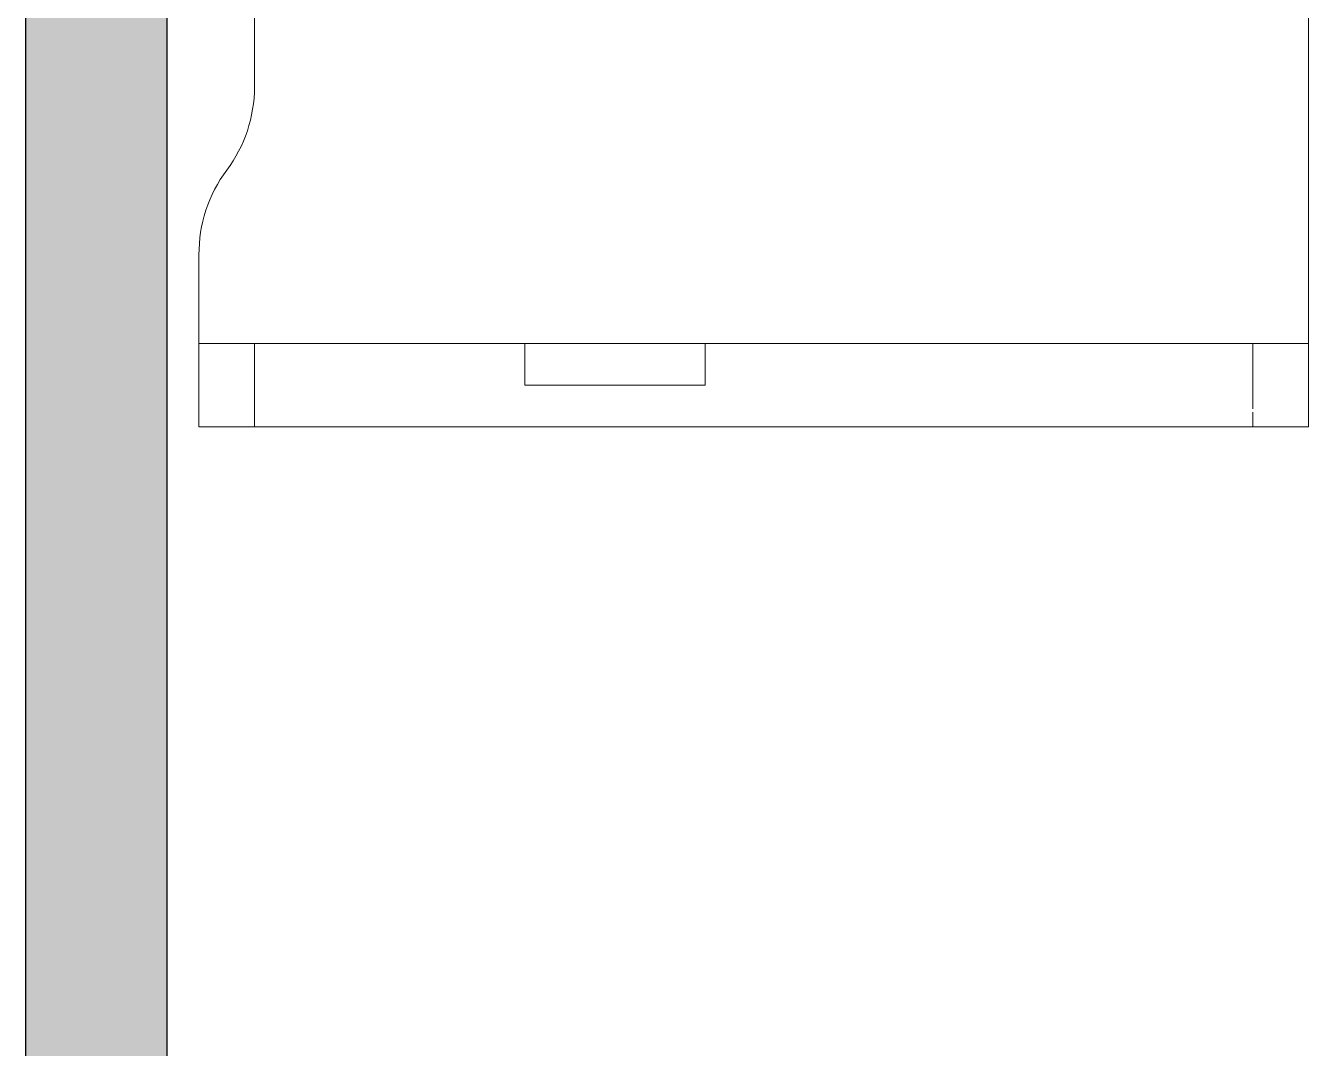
# Model space of a CAD drawing. Header units: millimetres. Extents: x 155927 to 295199, y -4084 to 97293.
# Drawn here: x 197726 to 198651, y 30556 to 31294 of the extents above; entities that cross this region are included whole.
import ezdxf

# ---------------------------------------------------------------- set-up
doc = ezdxf.new("R2010")
doc.units = ezdxf.units.MM
doc.header["$MEASUREMENT"] = 0
for name, color, linetype, lineweight in [('A-WALL-PATT', 7, 'CONTINUOUS', 9), ('I-FURN', 8, 'CONTINUOUS', 9), ('I-WALL', 7, 'CONTINUOUS', 9)]:
    doc.layers.add(name, color=color, linetype=linetype, lineweight=lineweight)

msp = doc.modelspace()

# ---------------------------------------------------------------- hatches: boundary and pattern name
at = {"layer": 'A-WALL-PATT'}
h = msp.add_hatch(color=256, dxfattribs=at)
h.paths.add_polyline_path([(197827.83, 28407.61), (197827.83, 28809.61), (197725.83, 28809.61), (197725.83, 28407.61)], flags=0)
h.paths.add_polyline_path([(197827.83, 29819.61), (197827.83, 33830.63), (197725.83, 33830.63), (197725.83, 29819.61)], flags=0)

# ---------------------------------------------------------------- linework, layer by layer
at = {"layer": 'I-FURN'}
for p, q in [((198650.83, 31004.61), (198650.83, 32404.61)), ((198650.83, 32404.61), (198650.83, 31004.61)), ((197890.83, 31937.79), (197890.83, 31249.61)), ((197890.83, 31249.61), (197890.83, 31937.79)), ((197850.83, 31128.5), (197850.83, 31004.61)), ((197850.83, 31004.61), (197850.83, 31128.5)), ((197890.83, 31064.61), (197850.83, 31064.61)), ((197850.83, 31064.61), (198085.83, 31064.61)), ((197850.83, 31004.61), (197850.83, 31064.61)), ((197850.83, 31004.61), (197850.83, 31064.61)), ((198610.83, 31064.61), (197890.83, 31064.61)), ((197890.83, 31004.61), (197890.83, 31064.61)), ((197890.83, 31004.61), (197890.83, 31064.61)), ((198085.83, 31064.61), (198215.83, 31064.61)), ((198085.83, 31034.61), (198085.83, 31064.61)), ((198085.83, 31034.61), (198085.83, 31064.61)), ((198215.83, 31064.61), (198650.83, 31064.61)), ((198215.83, 31034.61), (198215.83, 31064.61)), ((198215.83, 31064.61), (198215.83, 31034.61)), ((198650.83, 31064.61), (198610.83, 31064.61)), ((198610.83, 31017.51), (198610.83, 31064.61)), ((198610.83, 31017.51), (198610.83, 31064.61)), ((198650.83, 31004.61), (198650.83, 31064.61)), ((198650.83, 31064.61), (198650.83, 31004.61)), ((198215.83, 31034.61), (198085.83, 31034.61)), ((198085.83, 31034.61), (198215.83, 31034.61)), ((198610.83, 31004.61), (198610.83, 31015.19)), ((198610.83, 31004.61), (198610.83, 31015.19)), ((198650.83, 31004.61), (197850.83, 31004.61)), ((197850.83, 31004.61), (197890.83, 31004.61)), ((197850.83, 31004.61), (198650.83, 31004.61)), ((198650.83, 31004.61), (197850.83, 31004.61)), ((197890.83, 31004.61), (198610.83, 31004.61)), ((198610.83, 31004.61), (198650.83, 31004.61))]:
    msp.add_line(p, q, dxfattribs=at)
for centre, radius, start, end in [((197790.83, 31249.61), 100, 323.1301, 0), ((197790.83, 31249.61), 100, 323.1301, 0), ((197950.86, 31129.6), 100.03, 143.1301, 180.62561), ((197950.86, 31129.6), 100.03, 143.1301, 180.62561)]:
    msp.add_arc(centre, radius, start, end, dxfattribs=at)
at = {"layer": 'I-WALL', "lineweight": 30}
for p, q in [((197725.83, 33830.63), (197725.83, 29819.61)), ((197827.83, 29819.61), (197827.83, 33830.63))]:
    msp.add_line(p, q, dxfattribs=at)

doc.saveas('drawing.dxf')
